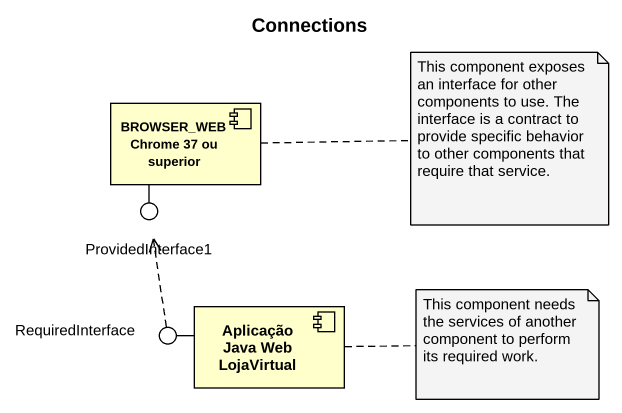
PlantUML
@startuml
title Connections
component "BROWSER_WEB Chrome 37 ou superior" as BROWSER_WEB_Chrome_37_ou
() ProvidedInterface1
component "Aplicação Java Web LojaVirtual" as Aplicação_Java_Web
() RequiredInterface
BROWSER_WEB_Chrome_37_ou -- ProvidedInterface1
Aplicação_Java_Web -left- RequiredInterface
RequiredInterface .up.> ProvidedInterface1
note right of BROWSER_WEB_Chrome_37_ou : This component exposes an interface for other components to use. The interface is a contract to provide specific behavior to other components that require that service.
note right of Aplicação_Java_Web : This component needs the services of another component to perform its required work.
@enduml
